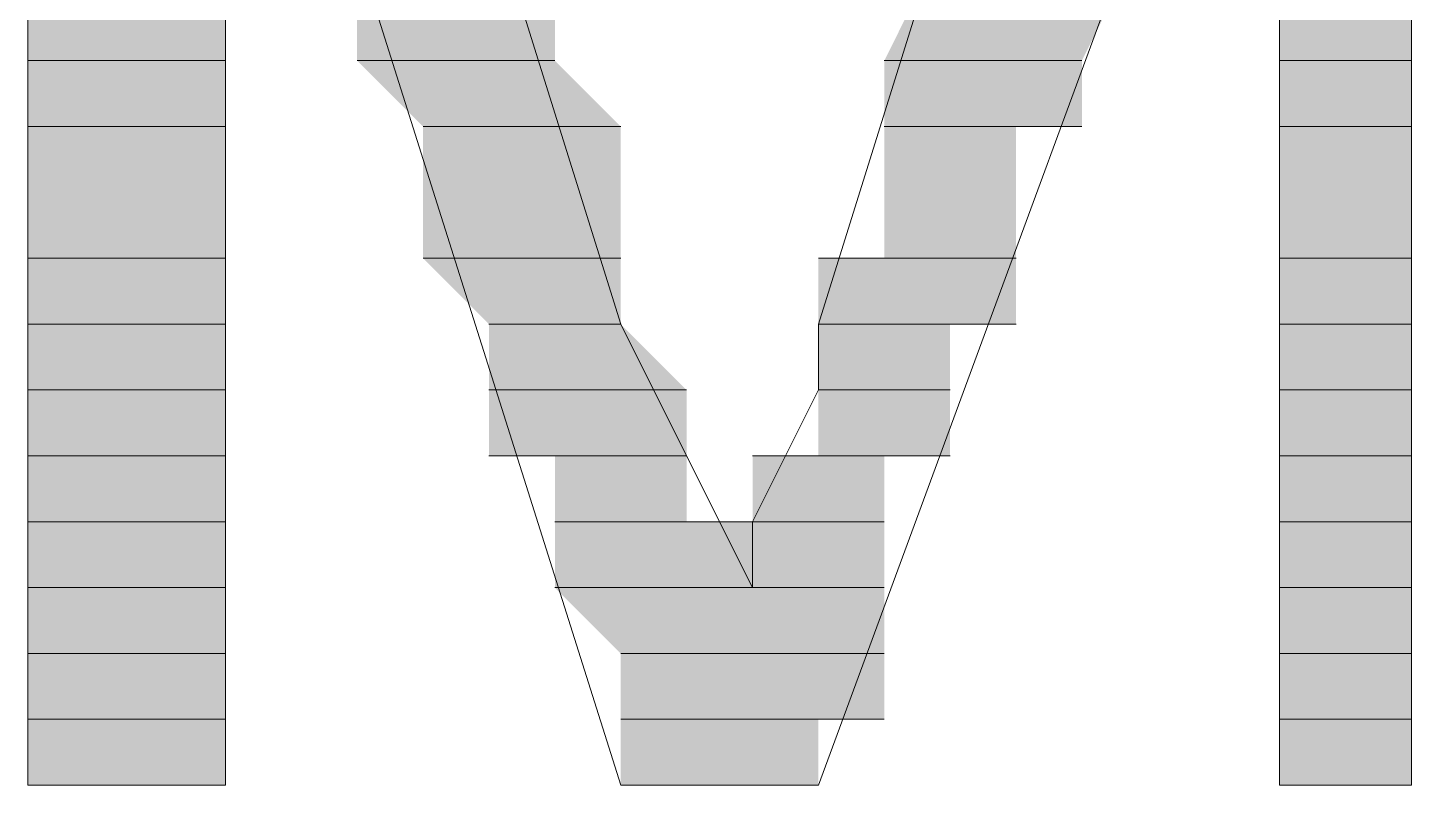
# Model space of a CAD drawing. Header units: millimetres. Extents: x 41 to 1635, y 11 to 1528.
# Drawn here: x 974.741 to 975.93, y 1109.299 to 1109.951 of the extents above; entities that cross this region are included whole.
import ezdxf

# ---------------------------------------------------------------- set-up
doc = ezdxf.new("R2010")
doc.units = ezdxf.units.MM
doc.header["$LTSCALE"] = 8
for name, color, linetype in [('Layer1', 3, 'CONTINUOUS'), ('PDF_Geometry', 7, 'CONTINUOUS'), ('PDF_Solid Fills', 7, 'CONTINUOUS')]:
    doc.layers.add(name, color=color, linetype=linetype)

# ---------------------------------------------------------------- blocks, each defined once
blk = doc.blocks.new('28SS211R')
at = {"layer": 'PDF_Geometry', "lineweight": 9}
for points in [[(22.3839, -87.6815), (22.1573, -87.6815), (22.1573, -88.9845), (22.3272, -88.9845), (22.3272, -87.9081), (22.6671, -88.9845)], [(22.7805, -88.8145), (22.7238, -88.7012), (22.6672, -88.5879), (22.3839, -87.6815)], [(22.6671, -88.9845), (22.8371, -88.9845), (23.2336, -87.9081), (23.2336, -88.9845), (23.347, -88.9845), (23.347, -87.6815)], [(23.347, -87.6815), (23.1203, -87.6815), (22.8371, -88.588), (22.8371, -88.6446), (22.7804, -88.7579), (22.7804, -88.8146)]]:
    blk.add_lwpolyline(points, dxfattribs=at)
for points in [[(22.1573, -88.3613), (22.3272, -88.3613)], [(22.1573, -88.3613), (22.3272, -88.3613)], [(22.1573, -88.3613), (22.3272, -88.3613)], [(22.1573, -88.3613), (22.3272, -88.3613)], [(22.1573, -88.3613), (22.3272, -88.3613)], [(22.1573, -88.3613), (22.3272, -88.3613)], [(22.1573, -88.3613), (22.3272, -88.3613)], [(22.1573, -88.3613), (22.3272, -88.3613)], [(22.1573, -88.3613), (22.3272, -88.3613)], [(22.1573, -88.3613), (22.3272, -88.3613)], [(22.1573, -88.3613), (22.3272, -88.3613)], [(22.1573, -88.3613), (22.3272, -88.3613)], [(22.4405, -88.3613), (22.6105, -88.3613)], [(22.4405, -88.3613), (22.6105, -88.3613)], [(22.4405, -88.3613), (22.6105, -88.3613)], [(22.4405, -88.3613), (22.6105, -88.3613)], [(22.4405, -88.3613), (22.6105, -88.3613)], [(22.4405, -88.3613), (22.6105, -88.3613)], [(22.4405, -88.3613), (22.6105, -88.3613)], [(22.4405, -88.3613), (22.6105, -88.3613)], [(22.4405, -88.3613), (22.6105, -88.3613)], [(22.4405, -88.3613), (22.6105, -88.3613)], [(22.4405, -88.3613), (22.6105, -88.3613)], [(22.4405, -88.3613), (22.6105, -88.3613)], [(22.8938, -88.3613), (23.0637, -88.3613)], [(22.8938, -88.3613), (23.0637, -88.3613)], [(22.8938, -88.3613), (23.0637, -88.3613)], [(22.8938, -88.3613), (23.0637, -88.3613)], [(22.8938, -88.3613), (23.0637, -88.3613)], [(22.8938, -88.3613), (23.0637, -88.3613)], [(22.8938, -88.3613), (23.0637, -88.3613)], [(22.8938, -88.3613), (23.0637, -88.3613)], [(22.8938, -88.3613), (23.0637, -88.3613)], [(22.8938, -88.3613), (23.0637, -88.3613)], [(22.8938, -88.3613), (23.0637, -88.3613)], [(22.8938, -88.3613), (23.0637, -88.3613)], [(23.2337, -88.3613), (23.347, -88.3613)], [(23.2337, -88.3613), (23.347, -88.3613)], [(23.2337, -88.3613), (23.347, -88.3613)], [(23.2337, -88.3613), (23.347, -88.3613)], [(23.2337, -88.3613), (23.347, -88.3613)], [(23.2337, -88.3613), (23.347, -88.3613)], [(23.2337, -88.3613), (23.347, -88.3613)], [(23.2337, -88.3613), (23.347, -88.3613)], [(23.2337, -88.3613), (23.347, -88.3613)], [(23.2337, -88.3613), (23.347, -88.3613)], [(23.2337, -88.3613), (23.347, -88.3613)], [(23.2337, -88.3613), (23.347, -88.3613)], [(22.1573, -88.418), (22.3272, -88.418)], [(22.1573, -88.418), (22.3272, -88.418)], [(22.1573, -88.418), (22.3272, -88.418)], [(22.1573, -88.418), (22.3272, -88.418)], [(22.1573, -88.418), (22.3272, -88.418)], [(22.1573, -88.418), (22.3272, -88.418)], [(22.4972, -88.418), (22.6671, -88.418)], [(22.4972, -88.418), (22.6671, -88.418)], [(22.4972, -88.418), (22.6671, -88.418)], [(22.4972, -88.418), (22.6671, -88.418)], [(22.4972, -88.418), (22.6671, -88.418)], [(22.4972, -88.418), (22.6671, -88.418)], [(22.8938, -88.418), (23.0637, -88.418)], [(22.8938, -88.418), (23.0637, -88.418)], [(22.8938, -88.418), (23.0637, -88.418)], [(22.8938, -88.418), (23.0637, -88.418)], [(22.8938, -88.418), (23.0071, -88.418)], [(22.8938, -88.418), (23.0637, -88.418), (23.0071, -88.418)], [(23.2337, -88.418), (23.347, -88.418)], [(23.2337, -88.418), (23.347, -88.418)], [(23.2337, -88.418), (23.347, -88.418)], [(23.2337, -88.418), (23.347, -88.418)], [(23.2337, -88.418), (23.347, -88.418)], [(23.2337, -88.418), (23.347, -88.418)], [(22.1573, -88.5313), (22.3272, -88.5313)], [(22.1573, -88.5313), (22.3272, -88.5313)], [(22.1573, -88.5313), (22.3272, -88.5313)], [(22.1573, -88.5313), (22.3272, -88.5313)], [(22.1573, -88.5313), (22.3272, -88.5313)], [(22.1573, -88.5313), (22.3272, -88.5313)], [(22.1573, -88.5313), (22.3272, -88.5313)], [(22.1573, -88.5313), (22.3272, -88.5313)], [(22.1573, -88.5313), (22.3272, -88.5313)], [(22.1573, -88.5313), (22.3272, -88.5313)], [(22.4972, -88.5313), (22.6671, -88.5313)], [(22.4972, -88.5313), (22.6671, -88.5313)], [(22.4972, -88.5313), (22.6671, -88.5313)], [(22.4972, -88.5313), (22.6671, -88.5313)], [(22.4972, -88.5313), (22.6671, -88.5313)], [(22.4972, -88.5313), (22.6671, -88.5313)], [(22.4972, -88.5313), (22.6671, -88.5313)], [(22.4972, -88.5313), (22.6671, -88.5313)], [(22.4972, -88.5313), (22.6671, -88.5313)], [(22.4972, -88.5313), (22.6671, -88.5313)], [(22.8938, -88.5313), (22.8371, -88.5313), (23.0071, -88.5313)], [(22.8938, -88.5313), (23.0071, -88.5313)], [(22.8938, -88.5313), (23.0071, -88.5313)], [(22.8938, -88.5313), (23.0071, -88.5313)], [(22.8938, -88.5313), (23.0071, -88.5313)], [(22.8938, -88.5313), (23.0071, -88.5313)], [(22.8938, -88.5313), (23.0071, -88.5313)], [(22.8938, -88.5313), (23.0071, -88.5313)], [(22.8938, -88.5313), (23.0071, -88.5313)], [(22.8938, -88.5313), (23.0071, -88.5313)], [(23.2337, -88.5313), (23.347, -88.5313)], [(23.2337, -88.5313), (23.347, -88.5313)], [(23.2337, -88.5313), (23.347, -88.5313)], [(23.2337, -88.5313), (23.347, -88.5313)], [(23.2337, -88.5313), (23.347, -88.5313)], [(23.2337, -88.5313), (23.347, -88.5313)], [(23.2337, -88.5313), (23.347, -88.5313)], [(23.2337, -88.5313), (23.347, -88.5313)], [(23.2337, -88.5313), (23.347, -88.5313)], [(23.2337, -88.5313), (23.347, -88.5313)], [(22.1573, -88.5879), (22.3272, -88.5879)], [(22.1573, -88.5879), (22.3272, -88.5879)], [(22.1573, -88.5879), (22.3272, -88.5879)], [(22.1573, -88.5879), (22.3272, -88.5879)], [(22.1573, -88.5879), (22.3272, -88.5879)], [(22.1573, -88.5879), (22.3272, -88.5879)], [(22.1573, -88.5879), (22.3272, -88.5879)], [(22.1573, -88.5879), (22.3272, -88.5879)], [(22.1573, -88.5879), (22.3272, -88.5879)], [(22.1573, -88.5879), (22.3272, -88.5879)], [(22.1573, -88.5879), (22.3272, -88.5879)], [(22.1573, -88.5879), (22.3272, -88.5879)], [(22.1573, -88.5879), (22.3272, -88.5879)], [(22.1573, -88.5879), (22.3272, -88.5879)], [(22.1573, -88.5879), (22.3272, -88.5879)], [(22.1573, -88.5879), (22.3272, -88.5879)], [(22.1573, -88.5879), (22.3272, -88.5879)], [(22.1573, -88.5879), (22.3272, -88.5879)], [(22.5538, -88.5879), (22.6671, -88.5879)], [(22.5538, -88.5879), (22.6671, -88.5879)], [(22.5538, -88.5879), (22.6671, -88.5879)], [(22.5538, -88.5879), (22.6671, -88.5879)], [(22.5538, -88.5879), (22.6671, -88.5879)], [(22.5538, -88.5879), (22.6671, -88.5879)], [(22.5538, -88.5879), (22.6671, -88.5879)], [(22.5538, -88.5879), (22.6671, -88.5879)], [(22.5538, -88.5879), (22.6671, -88.5879)], [(22.5538, -88.5879), (22.6671, -88.5879)], [(22.5538, -88.5879), (22.6671, -88.5879)], [(22.5538, -88.5879), (22.6671, -88.5879)], [(22.5538, -88.5879), (22.6671, -88.5879)], [(22.5538, -88.5879), (22.6671, -88.5879)], [(22.5538, -88.5879), (22.6671, -88.5879)], [(22.5538, -88.5879), (22.6671, -88.5879)], [(22.5538, -88.5879), (22.6671, -88.5879)], [(22.5538, -88.5879), (22.6671, -88.5879)], [(22.8371, -88.5879), (23.0071, -88.5879)], [(22.8371, -88.5879), (23.0071, -88.5879)], [(22.8371, -88.5879), (22.9504, -88.5879)], [(22.8371, -88.5879), (23.0071, -88.5879), (22.9504, -88.5879)], [(22.8371, -88.5879), (22.9504, -88.5879)], [(22.8371, -88.5879), (22.9504, -88.5879)], [(22.8371, -88.5879), (22.9504, -88.5879)], [(22.8371, -88.5879), (22.9504, -88.5879)], [(22.8371, -88.5879), (22.9504, -88.5879)], [(22.8371, -88.5879), (22.9504, -88.5879)], [(22.8371, -88.5879), (22.9504, -88.5879)], [(22.8371, -88.5879), (22.9504, -88.5879)], [(22.8371, -88.5879), (22.9504, -88.5879)], [(22.8371, -88.5879), (22.9504, -88.5879)], [(22.8371, -88.5879), (22.9504, -88.5879)], [(22.8371, -88.5879), (22.9504, -88.5879)], [(22.8371, -88.5879), (22.9504, -88.5879)], [(22.8371, -88.5879), (22.9504, -88.5879)], [(23.2337, -88.5879), (23.347, -88.5879)], [(23.2337, -88.5879), (23.347, -88.5879)], [(23.2337, -88.5879), (23.347, -88.5879)], [(23.2337, -88.5879), (23.347, -88.5879)], [(23.2337, -88.5879), (23.347, -88.5879)], [(23.2337, -88.5879), (23.347, -88.5879)], [(23.2337, -88.5879), (23.347, -88.5879)], [(23.2337, -88.5879), (23.347, -88.5879)], [(23.2337, -88.5879), (23.347, -88.5879)], [(23.2337, -88.5879), (23.347, -88.5879)], [(23.2337, -88.5879), (23.347, -88.5879)], [(23.2337, -88.5879), (23.347, -88.5879)], [(23.2337, -88.5879), (23.347, -88.5879)], [(23.2337, -88.5879), (23.347, -88.5879)], [(23.2337, -88.5879), (23.347, -88.5879)], [(23.2337, -88.5879), (23.347, -88.5879)], [(23.2337, -88.5879), (23.347, -88.5879)], [(23.2337, -88.5879), (23.347, -88.5879)], [(22.1573, -88.6446), (22.3272, -88.6446)], [(22.1573, -88.6446), (22.3272, -88.6446)], [(22.1573, -88.6446), (22.3272, -88.6446)], [(22.1573, -88.6446), (22.3272, -88.6446)], [(22.1573, -88.6446), (22.3272, -88.6446)], [(22.1573, -88.6446), (22.3272, -88.6446)], [(22.1573, -88.6446), (22.3272, -88.6446)], [(22.1573, -88.6446), (22.3272, -88.6446)], [(22.1573, -88.6446), (22.3272, -88.6446)], [(22.1573, -88.6446), (22.3272, -88.6446)], [(22.5538, -88.6446), (22.7238, -88.6446)], [(22.5538, -88.6446), (22.7238, -88.6446)], [(22.5538, -88.6446), (22.7238, -88.6446)], [(22.5538, -88.6446), (22.7238, -88.6446)], [(22.5538, -88.6446), (22.7238, -88.6446)], [(22.5538, -88.6446), (22.7238, -88.6446)], [(22.5538, -88.6446), (22.7238, -88.6446)], [(22.5538, -88.6446), (22.7238, -88.6446)], [(22.5538, -88.6446), (22.7238, -88.6446)], [(22.5538, -88.6446), (22.7238, -88.6446)], [(22.8371, -88.6446), (22.9504, -88.6446)], [(22.8371, -88.6446), (22.9504, -88.6446)], [(22.8371, -88.6446), (22.9504, -88.6446)], [(22.8371, -88.6446), (22.9504, -88.6446)], [(22.8371, -88.6446), (22.9504, -88.6446)], [(22.8371, -88.6446), (22.9504, -88.6446)], [(22.8371, -88.6446), (22.9504, -88.6446)], [(22.8371, -88.6446), (22.9504, -88.6446)], [(22.8371, -88.6446), (22.9504, -88.6446)], [(22.8371, -88.6446), (22.9504, -88.6446)], [(23.2337, -88.6446), (23.347, -88.6446)], [(23.2337, -88.6446), (23.347, -88.6446)], [(23.2337, -88.6446), (23.347, -88.6446)], [(23.2337, -88.6446), (23.347, -88.6446)], [(23.2337, -88.6446), (23.347, -88.6446)], [(23.2337, -88.6446), (23.347, -88.6446)], [(23.2337, -88.6446), (23.347, -88.6446)], [(23.2337, -88.6446), (23.347, -88.6446)], [(23.2337, -88.6446), (23.347, -88.6446)], [(23.2337, -88.6446), (23.347, -88.6446)], [(22.1573, -88.7012), (22.3272, -88.7012)], [(22.1573, -88.7012), (22.3272, -88.7012)], [(22.1573, -88.7012), (22.3272, -88.7012)], [(22.1573, -88.7012), (22.3272, -88.7012)], [(22.1573, -88.7012), (22.3272, -88.7012)], [(22.1573, -88.7012), (22.3272, -88.7012)], [(22.1573, -88.7012), (22.3272, -88.7012)], [(22.1573, -88.7012), (22.3272, -88.7012)], [(22.1573, -88.7012), (22.3272, -88.7012)], [(22.1573, -88.7012), (22.3272, -88.7012)], [(22.1573, -88.7012), (22.3272, -88.7012)], [(22.1573, -88.7012), (22.3272, -88.7012)], [(22.5538, -88.7012), (22.7238, -88.7012)], [(22.5538, -88.7012), (22.7238, -88.7012)], [(22.5538, -88.7012), (22.7238, -88.7012)], [(22.5538, -88.7012), (22.7238, -88.7012)], [(22.5538, -88.7012), (22.7238, -88.7012)], [(22.5538, -88.7012), (22.7238, -88.7012)], [(22.5538, -88.7012), (22.7238, -88.7012)], [(22.5538, -88.7012), (22.7238, -88.7012)], [(22.5538, -88.7012), (22.7238, -88.7012)], [(22.5538, -88.7012), (22.7238, -88.7012)], [(22.5538, -88.7012), (22.7238, -88.7012)], [(22.5538, -88.7012), (22.7238, -88.7012)], [(22.8371, -88.7012), (22.7805, -88.7012), (22.9504, -88.7012)], [(22.7805, -88.7012), (22.8938, -88.7012)], [(22.7805, -88.7012), (22.9504, -88.7012), (22.8938, -88.7012)], [(22.8371, -88.7012), (22.9504, -88.7012)], [(22.8371, -88.7012), (22.9504, -88.7012)], [(22.8371, -88.7012), (22.9504, -88.7012)], [(22.8371, -88.7012), (22.9504, -88.7012)], [(22.8371, -88.7012), (22.9504, -88.7012)], [(22.8371, -88.7012), (22.9504, -88.7012)], [(22.8371, -88.7012), (22.9504, -88.7012)], [(22.8371, -88.7012), (22.9504, -88.7012)], [(22.8371, -88.7012), (22.9504, -88.7012)], [(23.2337, -88.7012), (23.347, -88.7012)], [(23.2337, -88.7012), (23.347, -88.7012)], [(23.2337, -88.7012), (23.347, -88.7012)], [(23.2337, -88.7012), (23.347, -88.7012)], [(23.2337, -88.7012), (23.347, -88.7012)], [(23.2337, -88.7012), (23.347, -88.7012)], [(23.2337, -88.7012), (23.347, -88.7012)], [(23.2337, -88.7012), (23.347, -88.7012)], [(23.2337, -88.7012), (23.347, -88.7012)], [(23.2337, -88.7012), (23.347, -88.7012)], [(23.2337, -88.7012), (23.347, -88.7012)], [(23.2337, -88.7012), (23.347, -88.7012)], [(22.1573, -88.7579), (22.3272, -88.7579)], [(22.1573, -88.7579), (22.3272, -88.7579)], [(22.1573, -88.7579), (22.3272, -88.7579)], [(22.1573, -88.7579), (22.3272, -88.7579)], [(22.1573, -88.7579), (22.3272, -88.7579)], [(22.1573, -88.7579), (22.3272, -88.7579)], [(22.1573, -88.7579), (22.3272, -88.7579)], [(22.1573, -88.7579), (22.3272, -88.7579)], [(22.1573, -88.7579), (22.3272, -88.7579)], [(22.1573, -88.7579), (22.3272, -88.7579)], [(22.1573, -88.7579), (22.3272, -88.7579)], [(22.1573, -88.7579), (22.3272, -88.7579)], [(22.1573, -88.7579), (22.3272, -88.7579)], [(22.1573, -88.7579), (22.3272, -88.7579)], [(22.6105, -88.7579), (22.7238, -88.7579)], [(22.6105, -88.7579), (22.7238, -88.7579)], [(22.6105, -88.7579), (22.7238, -88.7579)], [(22.6105, -88.7579), (22.7238, -88.7579)], [(22.6105, -88.7579), (22.7238, -88.7579)], [(22.6105, -88.7579), (22.7238, -88.7579)], [(22.6105, -88.7579), (22.7238, -88.7579)], [(22.6105, -88.7579), (22.7238, -88.7579)], [(22.6105, -88.7579), (22.7238, -88.7579)], [(22.6105, -88.7579), (22.7238, -88.7579)], [(22.6105, -88.7579), (22.7238, -88.7579)], [(22.6105, -88.7579), (22.7238, -88.7579)], [(22.6105, -88.7579), (22.7804, -88.7579)], [(22.6105, -88.7579), (22.7804, -88.7579)], [(22.7805, -88.7579), (22.8938, -88.7579)], [(22.7805, -88.7579), (22.8938, -88.7579)], [(22.7805, -88.7579), (22.8938, -88.7579)], [(22.7805, -88.7579), (22.8938, -88.7579)], [(22.7805, -88.7579), (22.8938, -88.7579)], [(22.7805, -88.7579), (22.8938, -88.7579)], [(22.7805, -88.7579), (22.8938, -88.7579)], [(22.7805, -88.7579), (22.8938, -88.7579)], [(22.7805, -88.7579), (22.8938, -88.7579)], [(22.7805, -88.7579), (22.8938, -88.7579)], [(22.7805, -88.7579), (22.8938, -88.7579)], [(22.7805, -88.7579), (22.8938, -88.7579)], [(22.7805, -88.7579), (22.8938, -88.7579)], [(22.7805, -88.7579), (22.8938, -88.7579)], [(23.2337, -88.7579), (23.347, -88.7579)], [(23.2337, -88.7579), (23.347, -88.7579)], [(23.2337, -88.7579), (23.347, -88.7579)], [(23.2337, -88.7579), (23.347, -88.7579)], [(23.2337, -88.7579), (23.347, -88.7579)], [(23.2337, -88.7579), (23.347, -88.7579)], [(23.2337, -88.7579), (23.347, -88.7579)], [(23.2337, -88.7579), (23.347, -88.7579)], [(23.2337, -88.7579), (23.347, -88.7579)], [(23.2337, -88.7579), (23.347, -88.7579)], [(23.2337, -88.7579), (23.347, -88.7579)], [(23.2337, -88.7579), (23.347, -88.7579)], [(23.2337, -88.7579), (23.347, -88.7579)], [(23.2337, -88.7579), (23.347, -88.7579)], [(22.1573, -88.8145), (22.3272, -88.8145)], [(22.1573, -88.8145), (22.3272, -88.8145)], [(22.1573, -88.8145), (22.3272, -88.8145)], [(22.1573, -88.8145), (22.3272, -88.8145)], [(22.1573, -88.8145), (22.3272, -88.8145)], [(22.1573, -88.8145), (22.3272, -88.8145)], [(22.1573, -88.8145), (22.3272, -88.8145)], [(22.1573, -88.8145), (22.3272, -88.8145)], [(22.1573, -88.8145), (22.3272, -88.8145)], [(22.1573, -88.8145), (22.3272, -88.8145)], [(22.1573, -88.8145), (22.3272, -88.8145)], [(22.1573, -88.8145), (22.3272, -88.8145)], [(22.1573, -88.8145), (22.3272, -88.8145)], [(22.1573, -88.8145), (22.3272, -88.8145)], [(22.1573, -88.8145), (22.3272, -88.8145)], [(22.1573, -88.8145), (22.3272, -88.8145)], [(22.1573, -88.8145), (22.3272, -88.8145)], [(22.1573, -88.8145), (22.3272, -88.8145)], [(22.1573, -88.8145), (22.3272, -88.8145)], [(22.1573, -88.8145), (22.3272, -88.8145)], [(22.1573, -88.8145), (22.3272, -88.8145)], [(22.1573, -88.8145), (22.3272, -88.8145)], [(22.1573, -88.8145), (22.3272, -88.8145)], [(22.1573, -88.8145), (22.3272, -88.8145)], [(22.1573, -88.8145), (22.3272, -88.8145)], [(22.1573, -88.8145), (22.3272, -88.8145)], [(22.6105, -88.8145), (22.7804, -88.8145)], [(22.6105, -88.8145), (22.7804, -88.8145)], [(22.6105, -88.8145), (22.7804, -88.8145)], [(22.6105, -88.8145), (22.7804, -88.8145)], [(22.6105, -88.8145), (22.7804, -88.8145)], [(22.6105, -88.8145), (22.7804, -88.8145)], [(22.6105, -88.8145), (22.7804, -88.8145)], [(22.6105, -88.8145), (22.7804, -88.8145)], [(22.6105, -88.8145), (22.7804, -88.8145)], [(22.6105, -88.8145), (22.7804, -88.8145)], [(22.6105, -88.8145), (22.8937, -88.8145)], [(22.6105, -88.8145), (22.8937, -88.8145)], [(22.6105, -88.8145), (22.8937, -88.8145)], [(22.6105, -88.8145), (22.8937, -88.8145)], [(22.6105, -88.8145), (22.8937, -88.8145)], [(22.6105, -88.8145), (22.8937, -88.8145)], [(22.6105, -88.8145), (22.8937, -88.8145)], [(22.6105, -88.8145), (22.8937, -88.8145)], [(22.6105, -88.8145), (22.8937, -88.8145)], [(22.6105, -88.8145), (22.8937, -88.8145)], [(22.6105, -88.8145), (22.8937, -88.8145)], [(22.6105, -88.8145), (22.8937, -88.8145)], [(22.6105, -88.8145), (22.8937, -88.8145)], [(22.6105, -88.8145), (22.8937, -88.8145)], [(22.6105, -88.8145), (22.8937, -88.8145)], [(22.6105, -88.8145), (22.8937, -88.8145)], [(22.7805, -88.8145), (22.8938, -88.8145)], [(22.7805, -88.8145), (22.8938, -88.8145)], [(22.7805, -88.8145), (22.8938, -88.8145)], [(22.7805, -88.8145), (22.8938, -88.8145)], [(22.7805, -88.8145), (22.8938, -88.8145)], [(22.7805, -88.8145), (22.8938, -88.8145)], [(22.7805, -88.8145), (22.8938, -88.8145)], [(22.7805, -88.8145), (22.8938, -88.8145)], [(22.7805, -88.8145), (22.8938, -88.8145)], [(22.7805, -88.8145), (22.8938, -88.8145)], [(23.2337, -88.8145), (23.347, -88.8145)], [(23.2337, -88.8145), (23.347, -88.8145)], [(23.2337, -88.8145), (23.347, -88.8145)], [(23.2337, -88.8145), (23.347, -88.8145)], [(23.2337, -88.8145), (23.347, -88.8145)], [(23.2337, -88.8145), (23.347, -88.8145)], [(23.2337, -88.8145), (23.347, -88.8145)], [(23.2337, -88.8145), (23.347, -88.8145)], [(23.2337, -88.8145), (23.347, -88.8145)], [(23.2337, -88.8145), (23.347, -88.8145)], [(23.2337, -88.8145), (23.347, -88.8145)], [(23.2337, -88.8145), (23.347, -88.8145)], [(23.2337, -88.8145), (23.347, -88.8145)], [(23.2337, -88.8145), (23.347, -88.8145)], [(23.2337, -88.8145), (23.347, -88.8145)], [(23.2337, -88.8145), (23.347, -88.8145)], [(23.2337, -88.8145), (23.347, -88.8145)], [(23.2337, -88.8145), (23.347, -88.8145)], [(23.2337, -88.8145), (23.347, -88.8145)], [(23.2337, -88.8145), (23.347, -88.8145)], [(23.2337, -88.8145), (23.347, -88.8145)], [(23.2337, -88.8145), (23.347, -88.8145)], [(23.2337, -88.8145), (23.347, -88.8145)], [(23.2337, -88.8145), (23.347, -88.8145)], [(23.2337, -88.8145), (23.347, -88.8145)], [(23.2337, -88.8145), (23.347, -88.8145)], [(22.1573, -88.8712), (22.3272, -88.8712)], [(22.1573, -88.8712), (22.3272, -88.8712)], [(22.1573, -88.8712), (22.3272, -88.8712)], [(22.1573, -88.8712), (22.3272, -88.8712)], [(22.1573, -88.8712), (22.3272, -88.8712)], [(22.1573, -88.8712), (22.3272, -88.8712)], [(22.1573, -88.8712), (22.3272, -88.8712)], [(22.1573, -88.8712), (22.3272, -88.8712)], [(22.1573, -88.8712), (22.3272, -88.8712)], [(22.1573, -88.8712), (22.3272, -88.8712)], [(22.1573, -88.8712), (22.3272, -88.8712)], [(22.1573, -88.8712), (22.3272, -88.8712)], [(22.6671, -88.8712), (22.8937, -88.8712)], [(22.6671, -88.8712), (22.8937, -88.8712)], [(22.6671, -88.8712), (22.8937, -88.8712)], [(22.6671, -88.8712), (22.8937, -88.8712)], [(22.6671, -88.8712), (22.8937, -88.8712)], [(22.6671, -88.8712), (22.8937, -88.8712)], [(22.6671, -88.8712), (22.8937, -88.8712)], [(22.6671, -88.8712), (22.8937, -88.8712)], [(22.6671, -88.8712), (22.8937, -88.8712)], [(22.6671, -88.8712), (22.8937, -88.8712)], [(22.6671, -88.8712), (22.8937, -88.8712)], [(22.6671, -88.8712), (22.8937, -88.8712)], [(23.2337, -88.8712), (23.347, -88.8712)], [(23.2337, -88.8712), (23.347, -88.8712)], [(23.2337, -88.8712), (23.347, -88.8712)], [(23.2337, -88.8712), (23.347, -88.8712)], [(23.2337, -88.8712), (23.347, -88.8712)], [(23.2337, -88.8712), (23.347, -88.8712)], [(23.2337, -88.8712), (23.347, -88.8712)], [(23.2337, -88.8712), (23.347, -88.8712)], [(23.2337, -88.8712), (23.347, -88.8712)], [(23.2337, -88.8712), (23.347, -88.8712)], [(23.2337, -88.8712), (23.347, -88.8712)], [(23.2337, -88.8712), (23.347, -88.8712)], [(22.1573, -88.9278), (22.3272, -88.9278)], [(22.1573, -88.9278), (22.3272, -88.9278)], [(22.1573, -88.9278), (22.3272, -88.9278)], [(22.1573, -88.9278), (22.3272, -88.9278)], [(22.1573, -88.9278), (22.3272, -88.9278)], [(22.1573, -88.9278), (22.3272, -88.9278)], [(22.1573, -88.9278), (22.3272, -88.9278)], [(22.1573, -88.9278), (22.3272, -88.9278)], [(22.1573, -88.9278), (22.3272, -88.9278)], [(22.1573, -88.9278), (22.3272, -88.9278)], [(22.6671, -88.9278), (22.8937, -88.9278)], [(22.6671, -88.9278), (22.8937, -88.9278)], [(22.6671, -88.9278), (22.8937, -88.9278)], [(22.6671, -88.9278), (22.8937, -88.9278)], [(22.6671, -88.9278), (22.8371, -88.9278)], [(22.6671, -88.9278), (22.8937, -88.9278), (22.8371, -88.9278)], [(22.6671, -88.9278), (22.8371, -88.9278)], [(22.6671, -88.9278), (22.8371, -88.9278)], [(22.6671, -88.9278), (22.8371, -88.9278)], [(22.6671, -88.9278), (22.8371, -88.9278)], [(23.2337, -88.9278), (23.347, -88.9278)], [(23.2337, -88.9278), (23.347, -88.9278)], [(23.2337, -88.9278), (23.347, -88.9278)], [(23.2337, -88.9278), (23.347, -88.9278)], [(23.2337, -88.9278), (23.347, -88.9278)], [(23.2337, -88.9278), (23.347, -88.9278)], [(23.2337, -88.9278), (23.347, -88.9278)], [(23.2337, -88.9278), (23.347, -88.9278)], [(23.2337, -88.9278), (23.347, -88.9278)], [(23.2337, -88.9278), (23.347, -88.9278)], [(22.1573, -88.9845), (22.3272, -88.9845)], [(22.1573, -88.9845), (22.3272, -88.9845)], [(22.1573, -88.9845), (22.3272, -88.9845)], [(22.1573, -88.9845), (22.3272, -88.9845)], [(22.1573, -88.9845), (22.3272, -88.9845)], [(22.1573, -88.9845), (22.3272, -88.9845)], [(22.1573, -88.9845), (22.3272, -88.9845)], [(22.1573, -88.9845), (22.3272, -88.9845)], [(22.1573, -88.9845), (22.3272, -88.9845)], [(22.1573, -88.9845), (22.3272, -88.9845)], [(22.1573, -88.9845), (22.3272, -88.9845)], [(22.1573, -88.9845), (22.3272, -88.9845)], [(22.1573, -88.9845), (22.3272, -88.9845)], [(22.6671, -88.9845), (22.8371, -88.9845)], [(22.6671, -88.9845), (22.8371, -88.9845)], [(22.6671, -88.9845), (22.8371, -88.9845)], [(22.6671, -88.9845), (22.8371, -88.9845)], [(22.6671, -88.9845), (22.8371, -88.9845)], [(22.6671, -88.9845), (22.8371, -88.9845)], [(22.6671, -88.9845), (22.8371, -88.9845)], [(22.6671, -88.9845), (22.8371, -88.9845)], [(22.6671, -88.9845), (22.8371, -88.9845)], [(22.6671, -88.9845), (22.8371, -88.9845)], [(22.6671, -88.9845), (22.8371, -88.9845)], [(22.6671, -88.9845), (22.8371, -88.9845)], [(22.6671, -88.9845), (22.8371, -88.9845)], [(23.2337, -88.9845), (23.347, -88.9845)], [(23.2337, -88.9845), (23.347, -88.9845)], [(23.2337, -88.9845), (23.347, -88.9845)], [(23.2337, -88.9845), (23.347, -88.9845)], [(23.2337, -88.9845), (23.347, -88.9845)], [(23.2337, -88.9845), (23.347, -88.9845)], [(23.2337, -88.9845), (23.347, -88.9845)], [(23.2337, -88.9845), (23.347, -88.9845)], [(23.2337, -88.9845), (23.347, -88.9845)], [(23.2337, -88.9845), (23.347, -88.9845)], [(23.2337, -88.9845), (23.347, -88.9845)], [(23.2337, -88.9845), (23.347, -88.9845)], [(23.2337, -88.9845), (23.347, -88.9845)]]:
    blk.add_lwpolyline(points, close=True, dxfattribs=at)
at = {"layer": 'PDF_Solid Fills', "lineweight": 9, "transparency": 33554559}
for points in [[(22.1573, -88.248), (22.1573, -88.3613), (22.3272, -88.3613)], [(22.1573, -88.248), (22.3272, -88.248), (22.3272, -88.3613)], [(22.4405, -88.248), (22.4405, -88.3613), (22.6105, -88.3613)], [(22.4405, -88.248), (22.6105, -88.248), (22.6105, -88.3613)], [(22.9504, -88.248), (22.8938, -88.3613), (23.0637, -88.3613)], [(22.9504, -88.248), (23.1204, -88.248), (23.0637, -88.3613)], [(23.2337, -88.248), (23.2337, -88.3613), (23.347, -88.3613)], [(23.2337, -88.248), (23.347, -88.248), (23.347, -88.3613)], [(22.1573, -88.3613), (22.1573, -88.418), (22.3272, -88.418)], [(22.1573, -88.3613), (22.3272, -88.3613), (22.3272, -88.418)], [(22.4405, -88.3613), (22.4972, -88.418), (22.6671, -88.418)], [(22.4405, -88.3613), (22.6105, -88.3613), (22.6671, -88.418)], [(22.8938, -88.3613), (22.8938, -88.418), (23.0637, -88.418)], [(22.8938, -88.3613), (23.0637, -88.3613), (23.0637, -88.418)], [(23.2337, -88.3613), (23.2337, -88.418), (23.347, -88.418)], [(23.2337, -88.3613), (23.347, -88.3613), (23.347, -88.418)], [(22.1573, -88.418), (22.1573, -88.4746), (22.3272, -88.4746)], [(22.1573, -88.418), (22.3272, -88.418), (22.3272, -88.4746)], [(22.4972, -88.418), (22.4972, -88.4746), (22.6671, -88.4746)], [(22.4972, -88.418), (22.6671, -88.418), (22.6671, -88.4746)], [(22.8938, -88.418), (22.8938, -88.4746), (23.0071, -88.4746)], [(22.8938, -88.418), (23.0071, -88.418), (23.0071, -88.4746)], [(23.2337, -88.418), (23.2337, -88.4746), (23.347, -88.4746)], [(23.2337, -88.418), (23.347, -88.418), (23.347, -88.4746)], [(22.1573, -88.4746), (22.1573, -88.5313), (22.3272, -88.5313)], [(22.1573, -88.4746), (22.3272, -88.4746), (22.3272, -88.5313)], [(22.4972, -88.4746), (22.4972, -88.5313), (22.6671, -88.5313)], [(22.4972, -88.4746), (22.6671, -88.4746), (22.6671, -88.5313)], [(22.8938, -88.4746), (22.8938, -88.5313), (23.0071, -88.5313)], [(22.8938, -88.4746), (23.0071, -88.4746), (23.0071, -88.5313)], [(23.2337, -88.4746), (23.2337, -88.5313), (23.347, -88.5313)], [(23.2337, -88.4746), (23.347, -88.4746), (23.347, -88.5313)], [(22.1573, -88.5313), (22.1573, -88.5879), (22.3272, -88.5879)], [(22.1573, -88.5313), (22.3272, -88.5313), (22.3272, -88.5879)], [(22.4972, -88.5313), (22.5538, -88.5879), (22.6671, -88.5879)], [(22.4972, -88.5313), (22.6671, -88.5313), (22.6671, -88.5879)], [(22.8371, -88.5313), (22.8371, -88.5879), (23.0071, -88.5879)], [(22.8371, -88.5313), (23.0071, -88.5313), (23.0071, -88.5879)], [(23.2337, -88.5313), (23.2337, -88.5879), (23.347, -88.5879)], [(23.2337, -88.5313), (23.347, -88.5313), (23.347, -88.5879)], [(22.1573, -88.5879), (22.1573, -88.6446), (22.3272, -88.6446)], [(22.1573, -88.5879), (22.3272, -88.5879), (22.3272, -88.6446)], [(22.5538, -88.5879), (22.5538, -88.6446), (22.7238, -88.6446)], [(22.5538, -88.5879), (22.6671, -88.5879), (22.7238, -88.6446)], [(22.8371, -88.5879), (22.8371, -88.6446), (22.9504, -88.6446)], [(22.8371, -88.5879), (22.9504, -88.5879), (22.9504, -88.6446)], [(23.2337, -88.5879), (23.2337, -88.6446), (23.347, -88.6446)], [(23.2337, -88.5879), (23.347, -88.5879), (23.347, -88.6446)], [(22.1573, -88.6446), (22.1573, -88.7012), (22.3272, -88.7012)], [(22.1573, -88.6446), (22.3272, -88.6446), (22.3272, -88.7012)], [(22.5538, -88.6446), (22.5538, -88.7012), (22.7238, -88.7012)], [(22.5538, -88.6446), (22.7238, -88.6446), (22.7238, -88.7012)], [(22.8371, -88.6446), (22.8371, -88.7012), (22.9504, -88.7012)], [(22.8371, -88.6446), (22.9504, -88.6446), (22.9504, -88.7012)], [(23.2337, -88.6446), (23.2337, -88.7012), (23.347, -88.7012)], [(23.2337, -88.6446), (23.347, -88.6446), (23.347, -88.7012)], [(22.1573, -88.7012), (22.1573, -88.7579), (22.3272, -88.7579)], [(22.1573, -88.7012), (22.3272, -88.7012), (22.3272, -88.7579)], [(22.6105, -88.7012), (22.6105, -88.7579), (22.7238, -88.7579)], [(22.6105, -88.7012), (22.7238, -88.7012), (22.7238, -88.7579)], [(22.7805, -88.7012), (22.7805, -88.7579), (22.8938, -88.7579)], [(22.7805, -88.7012), (22.8938, -88.7012), (22.8938, -88.7579)], [(23.2337, -88.7012), (23.2337, -88.7579), (23.347, -88.7579)], [(23.2337, -88.7012), (23.347, -88.7012), (23.347, -88.7579)], [(22.1573, -88.7579), (22.1573, -88.8145), (22.3272, -88.8145)], [(22.1573, -88.7579), (22.3272, -88.7579), (22.3272, -88.8145)], [(22.6105, -88.7579), (22.6105, -88.8145), (22.7804, -88.8145)], [(22.6105, -88.7579), (22.7804, -88.7579), (22.7804, -88.8145)], [(22.7805, -88.7579), (22.7805, -88.8145), (22.8938, -88.8145)], [(22.7805, -88.7579), (22.8938, -88.7579), (22.8938, -88.8145)], [(23.2337, -88.7579), (23.2337, -88.8145), (23.347, -88.8145)], [(23.2337, -88.7579), (23.347, -88.7579), (23.347, -88.8145)], [(22.1573, -88.8145), (22.1573, -88.8712), (22.3272, -88.8712)], [(22.1573, -88.8145), (22.3272, -88.8145), (22.3272, -88.8712)], [(22.6105, -88.8145), (22.6671, -88.8712), (22.8937, -88.8712)], [(22.6105, -88.8145), (22.8937, -88.8145), (22.8937, -88.8712)], [(23.2337, -88.8145), (23.2337, -88.8712), (23.347, -88.8712)], [(23.2337, -88.8145), (23.347, -88.8145), (23.347, -88.8712)], [(22.1573, -88.8712), (22.1573, -88.9278), (22.3272, -88.9278)], [(22.1573, -88.8712), (22.3272, -88.8712), (22.3272, -88.9278)], [(22.6671, -88.8712), (22.6671, -88.9278), (22.8937, -88.9278)], [(22.6671, -88.8712), (22.8937, -88.8712), (22.8937, -88.9278)], [(23.2337, -88.8712), (23.2337, -88.9278), (23.347, -88.9278)], [(23.2337, -88.8712), (23.347, -88.8712), (23.347, -88.9278)], [(22.1573, -88.9278), (22.1573, -88.9845), (22.3272, -88.9845)], [(22.1573, -88.9278), (22.3272, -88.9278), (22.3272, -88.9845)], [(22.6671, -88.9278), (22.6671, -88.9845), (22.8371, -88.9845)], [(22.6671, -88.9278), (22.8371, -88.9278), (22.8371, -88.9845)], [(23.2337, -88.9278), (23.2337, -88.9845), (23.347, -88.9845)], [(23.2337, -88.9278), (23.347, -88.9278), (23.347, -88.9845)]]:
    blk.add_solid(points, dxfattribs=at)

msp = doc.modelspace()

# ---------------------------------------------------------------- block references
at = {"layer": 'Layer1'}
msp.add_blockref('28SS211R', (952.5833, 1198.284), dxfattribs=at)

doc.saveas('drawing.dxf')
